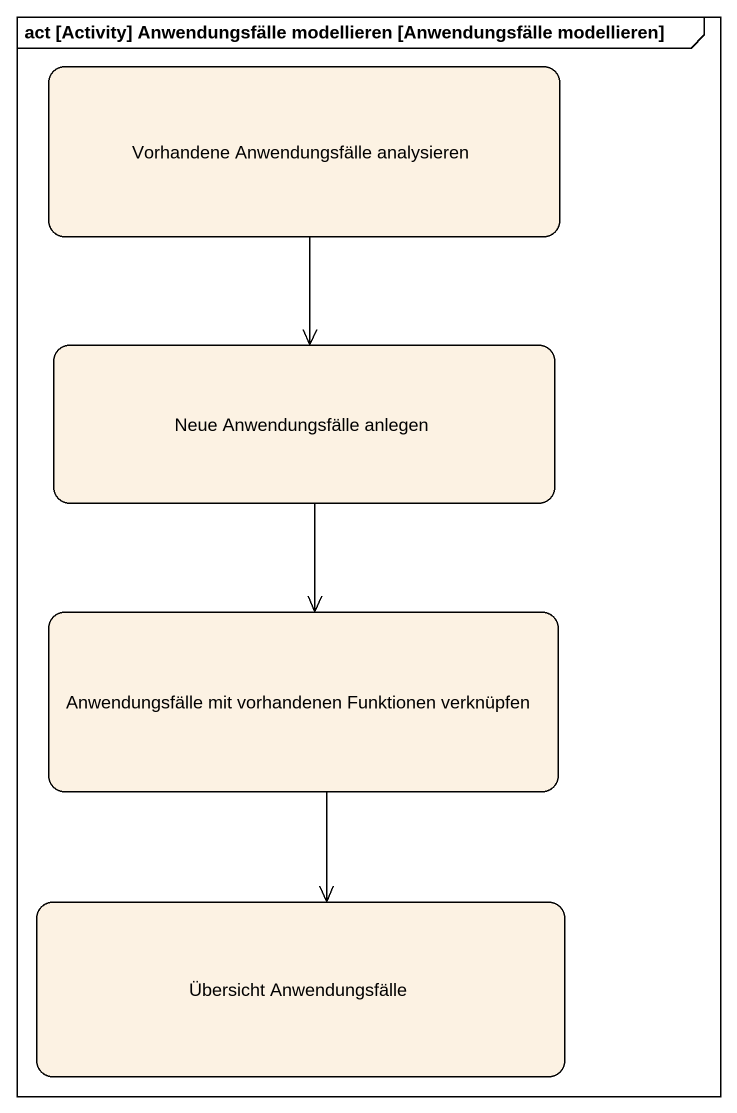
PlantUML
@startuml
mainframe act [Activity] Anwendungsfälle modellieren [Anwendungsfälle modellieren]
hide empty description
state "Vorhandene Anwendungsfälle analysieren" as Vorhandene_Anwendungsfälle
state "Neue Anwendungsfälle anlegen" as Neue_Anwendungsfälle_anlegen
state "Anwendungsfälle mit vorhandenen Funktionen verknüpfen" as Anwendungsfälle_mit
state "Übersicht Anwendungsfälle" as Übersicht_Anwendungsfälle
Vorhandene_Anwendungsfälle --> Neue_Anwendungsfälle_anlegen
Neue_Anwendungsfälle_anlegen --> Anwendungsfälle_mit
Anwendungsfälle_mit --> Übersicht_Anwendungsfälle
@enduml
